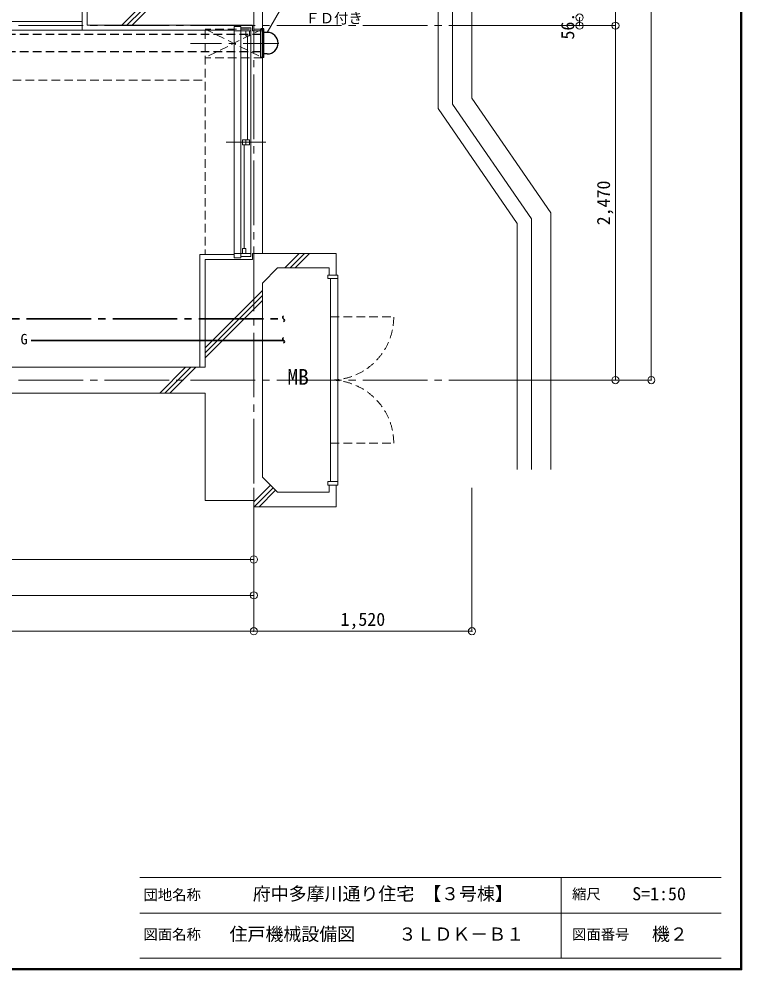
# Model space of a CAD drawing. Units: millimetres at full size, sheet at 1:50. Extents: x -9674 to 9699, y -6794 to 6791.
# Drawn here: x 4661 to 9699, y -6794 to -167 of the extents above; entities that cross this region are included whole.
import ezdxf
from ezdxf.enums import TextEntityAlignment as Align

# ---------------------------------------------------------------- set-up
doc = ezdxf.new("R2010")
doc.units = ezdxf.units.MM
doc.header["$LTSCALE"] = 50
doc.header["$PDMODE"] = 32
doc.header["$PDSIZE"] = 50
for name, pattern in [('CHAIN1', [8, 5, -1, 1, -1]), ('CHAIN2', [12, 9, -1, 1, -1]), ('DASHED1', [1.8, 1.2, -0.6])]:
    doc.linetypes.add(name, pattern=pattern)
for name, color, linetype, lineweight in [('0-0_図面枠', 7, 'Continuous', 9), ('0-1_タイトル', 7, 'Continuous', 9), ('1-0_芯', 134, 'CHAIN2', 9), ('1-1_躯体', 134, 'Continuous', 9), ('1-2_間仕切', 134, 'Continuous', 9), ('1-3_建具', 134, 'Continuous', 9), ('1-6_ﾊﾞﾙｺﾆｰ・階段', 134, 'Continuous', 9), ('1-7_その他', 134, 'DASHED1', 9), ('1-8_ハッチ', 134, 'Continuous', 9), ('1-B_寸法', 134, 'Continuous', 9), ('1-C_梁', 134, 'DASHED1', 9), ('2-3_建具', 4, 'Continuous', 35), ('2-7_その他', 2, 'Continuous', 25), ('2-9_金物', 1, 'CHAIN2', 35), ('2-C', 2, 'DASHED1', 25)]:
    doc.layers.add(name, color=color, linetype=linetype, lineweight=lineweight)
doc.layers.add('1-A_文字', color=134, linetype='Continuous')
doc.styles.add('ＭＳ ゴシック', font='')
doc.styles.get('ＭＳ ゴシック').set_extended_font_data('MS Gothic')

msp = doc.modelspace()

# ---------------------------------------------------------------- linework, layer by layer
at = {"layer": '0-0_図面枠'}
for p, q in [((9688.35, -6783.35), (9688.35, 6780.85)), ((9690.11, -6785.11), (9690.11, 6782.61)), ((9691.87, -6786.88), (9691.87, 6784.38)), ((9693.64, 6786.14), (9693.64, -6788.64)), ((9695.4, -6790.4), (9695.4, 6787.9)), ((9697.16, -6792.16), (9697.16, 6789.66)), ((-9673.92, -6793.93), (9698.92, -6793.93)), ((-9672.16, -6792.16), (9697.16, -6792.16)), ((-9670.4, -6790.4), (9695.4, -6790.4)), ((9693.64, -6788.64), (-9668.64, -6788.64)), ((-9666.87, -6786.88), (9691.87, -6786.88)), ((-9665.11, -6785.11), (9690.11, -6785.11)), ((-9663.35, -6783.35), (9688.35, -6783.35))]:
    msp.add_line(p, q, dxfattribs=at)
msp.add_lwpolyline([(9698.92, -6793.93), (9698.92, 6791.43), (-9673.92, 6791.43)], dxfattribs=at)
at = {"layer": '0-1_タイトル'}
for p, q in [((5503.35, -6148.35), (7653.35, -6148.35)), ((7653.35, -6148.35), (9553.35, -6148.35)), ((8439.55, -6148.35), (8439.55, -6710.85)), ((5503.35, -6398.35), (9553.35, -6398.35)), ((5503.35, -6710.85), (9553.35, -6710.85))]:
    msp.add_line(p, q, dxfattribs=at)
at = {"layer": '1-0_芯'}
for p, q in [((6297.29, 4246.64), (6297.29, -3433.36)), ((-8542.71, -213.36), (8067.29, -213.36)), ((-8542.71, -2683.36), (8067.29, -2683.36))]:
    msp.add_line(p, q, dxfattribs=at)
at = {"layer": '1-1_躯体'}
for p, q in [((6357.29, -104.36), (6357.29, -249.38)), ((6287.29, -209.36), (5137.29, -209.36)), ((5957.29, -1843.36), (5957.29, -2593.36)), ((5957.29, -1843.36), (6287.29, -1843.36)), ((6287.29, -1843.36), (6287.29, -1801.36)), ((6287.29, -1801.36), (6357.29, -1801.36)), ((6357.29, -1801.36), (6872.29, -1801.36)), ((6872.29, -1951.36), (6872.29, -1801.36)), ((6357.29, -2007.43), (6463.35, -1901.36)), ((6463.35, -1901.36), (6822.29, -1901.36)), ((6822.29, -1951.36), (6822.29, -1901.36)), ((6822.29, -1951.36), (6872.29, -1951.36)), ((6357.29, -3359.29), (6357.29, -2007.43)), ((5957.29, -2593.36), (-6742.71, -2593.36)), ((5957.29, -2773.36), (-6742.71, -2773.36)), ((5957.29, -2773.36), (5957.29, -3523.36)), ((6357.29, -3359.29), (6463.35, -3465.36)), ((6822.29, -3415.36), (6822.29, -3465.36)), ((6822.29, -3415.36), (6872.29, -3415.36)), ((6872.29, -3415.36), (6872.29, -3565.36)), ((6463.35, -3465.36), (6822.29, -3465.36)), ((6297.29, -3565.36), (6872.29, -3565.36))]:
    msp.add_line(p, q, dxfattribs=at)
for points in [[(6357.29, -104.36), (5137.29, -104.36), (5137.29, -209.36)], [(6287.29, -209.36), (6287.29, -249.38), (6357.29, -249.38)], [(5957.29, -3523.36), (6297.29, -3523.36), (6297.29, -3565.36)]]:
    msp.add_lwpolyline(points, dxfattribs=at)
at = {"layer": '1-2_間仕切'}
for p, q in [((5102.29, -183.36), (3577.29, -183.36)), ((5102.29, -244.36), (3577.29, -244.36))]:
    msp.add_line(p, q, dxfattribs=at)
at = {"layer": '1-3_建具'}
for p, q in [((6160.29, -219.38), (6161.32, -219.38)), ((6160.29, -219.38), (6207.29, -219.38)), ((6160.29, -1801.36), (6160.29, -249.38)), ((6207.29, -219.38), (6207.29, -249.38)), ((6277.29, -229.38), (6207.29, -229.38)), ((6207.29, -249.38), (6277.29, -249.38)), ((6207.29, -264.38), (6207.29, -249.38)), ((6207.29, -264.38), (6207.29, -1786.36)), ((6242.29, -284.38), (6242.29, -249.38)), ((6266.29, -284.38), (6266.29, -249.38)), ((6277.29, -229.38), (6277.29, -264.38)), ((6277.29, -264.38), (6277.29, -1786.36)), ((6357.29, -1801.36), (6357.29, -249.38)), ((6266.29, -284.38), (6242.29, -284.38)), ((6254.29, -1007.87), (6254.29, -284.38)), ((6380.77, -1025.37), (6103.81, -1025.37)), ((6218.29, -1007.87), (6218.29, -1042.87)), ((6218.29, -1007.87), (6266.29, -1007.87)), ((6218.29, -1042.87), (6266.29, -1042.87)), ((6230.29, -1042.87), (6230.29, -1766.36)), ((6242.29, -1007.87), (6242.29, -1042.87)), ((6266.29, -1007.87), (6266.29, -1042.87)), ((6207.29, -1786.36), (6207.29, -1801.36)), ((6218.29, -1766.36), (6242.29, -1766.36)), ((6218.29, -1766.36), (6218.29, -1801.36)), ((6242.29, -1766.36), (6242.29, -1801.36)), ((6277.29, -1821.36), (6277.29, -1786.36)), ((6160.29, -1831.36), (6161.32, -1831.36)), ((6160.29, -1831.36), (6207.29, -1831.36)), ((6207.29, -1801.36), (6277.29, -1801.36)), ((6207.29, -1831.36), (6207.29, -1801.36)), ((6277.29, -1821.36), (6207.29, -1821.36)), ((6812.29, -1976.36), (6812.29, -1951.36)), ((6882.29, -1976.36), (6812.29, -1976.36)), ((6832.29, -1976.36), (6832.29, -3390.36)), ((6882.29, -3390.36), (6882.29, -1976.36)), ((6812.29, -3390.36), (6812.29, -3415.36)), ((6882.29, -3390.36), (6812.29, -3390.36))]:
    msp.add_line(p, q, dxfattribs=at)
at = {"layer": '1-3_建具', "linetype": 'DASHED1'}
for p, q in [((6832.29, -2243.36), (7272.29, -2243.36)), ((6832.29, -3123.36), (7272.29, -3123.36))]:
    msp.add_line(p, q, dxfattribs=at)
at = {"layer": '1-3_建具'}
for points in [[(6160.29, -219.38), (6160.29, -249.38), (6207.29, -249.38)], [(6160.29, -1831.36), (6160.29, -1801.36), (6207.29, -1801.36)], [(6812.29, -1951.36), (6882.29, -1951.36), (6882.29, -1976.36)], [(6812.29, -3415.36), (6882.29, -3415.36), (6882.29, -3390.36)]]:
    msp.add_lwpolyline(points, dxfattribs=at)
at = {"layer": '1-3_建具', "linetype": 'DASHED1'}
for centre, start, end in [((6832.29, -2243.36), 270, 0), ((6832.29, -3123.36), 0, 90)]:
    msp.add_arc(centre, 440, start, end, dxfattribs=at)
at = {"layer": '1-6_ﾊﾞﾙｺﾆｰ・階段'}
for p, q in [((7582.29, 4277.62), (7582.29, -791.35)), ((7682.29, -760.29), (7682.29, 3296.64)), ((7817.29, -718.36), (7817.29, 3196.64)), ((7817.29, -718.36), (8367.29, -1518.36)), ((7582.29, -791.35), (8132.29, -1591.35)), ((7682.29, -760.29), (8232.29, -1560.29)), ((8367.29, -3305.99), (8367.29, -1518.36)), ((8232.29, -3305.99), (8232.29, -1560.29)), ((8132.29, -3305.99), (8132.29, -1591.35))]:
    msp.add_line(p, q, dxfattribs=at)
at = {"layer": '1-7_その他'}
for p, q in [((6357.29, -236.86), (5957.29, -236.86)), ((5957.29, -236.86), (6357.29, -436.86)), ((6357.29, -236.86), (5957.29, -436.86)), ((6357.29, -436.86), (5957.29, -436.86))]:
    msp.add_line(p, q, dxfattribs=at)
at = {"layer": '1-7_その他', "linetype": 'CHAIN1'}
msp.add_line((6472.29, -336.86), (5857.29, -336.86), dxfattribs=at)
at = {"layer": '1-8_ハッチ'}
for p, q in [((5102.29, -79.36), (5102.29, -244.36)), ((5377.97, -209.36), (5482.97, -104.36)), ((5413.33, -209.36), (5518.33, -104.36)), ((5448.68, -209.36), (5553.68, -104.36)), ((5102.29, -244.36), (6160.29, -244.36)), ((5922.29, -1808.36), (5922.29, -2593.36)), ((5922.29, -1808.36), (6160.29, -1808.36)), ((6514.4, -1901.36), (6614.4, -1801.36)), ((6549.75, -1901.36), (6649.75, -1801.36)), ((6585.11, -1901.36), (6685.11, -1801.36)), ((5957.29, -2458.47), (6357.29, -2058.47)), ((5957.29, -2493.83), (6357.29, -2093.83)), ((5957.29, -2529.18), (6357.29, -2129.18)), ((5642.4, -2773.36), (5822.4, -2593.36)), ((5677.75, -2773.36), (5857.75, -2593.36)), ((5713.11, -2773.36), (5893.11, -2593.36)), ((6297.29, -3532.68), (6413.98, -3415.99)), ((6299.97, -3565.36), (6431.66, -3433.67)), ((6335.32, -3565.36), (6449.34, -3451.34))]:
    msp.add_line(p, q, dxfattribs=at)
at = {"layer": '1-B_寸法'}
for p, q in [((9067.29, 3496.64), (9067.29, -2683.36)), ((8817.29, 1306.64), (8817.29, -213.36)), ((8567.29, -213.36), (8567.29, -156.86)), ((8067.29, -213.36), (8817.29, -213.36)), ((8817.29, -213.36), (8817.29, -2683.36)), ((8067.29, -2683.36), (9067.29, -2683.36)), ((6297.29, -3433.36), (6297.29, -4433.36)), ((7817.29, -3433.36), (7817.29, -4433.36)), ((2697.29, -3933.36), (6297.29, -3933.36)), ((1897.29, -4183.36), (6297.29, -4183.36)), ((-6802.71, -4433.36), (6297.29, -4433.36)), ((6297.29, -4433.36), (7817.29, -4433.36))]:
    msp.add_line(p, q, dxfattribs=at)
for p in [(8567.29, -156.86), (8567.29, -213.36), (8817.29, -213.36), (8817.29, -2683.36), (9067.29, -2683.36), (6297.29, -3933.36), (6297.29, -4183.36), (6297.29, -4433.36), (7817.29, -4433.36)]:
    msp.add_point(p, dxfattribs=at)
at = {"layer": '1-C_梁'}
for p, q in [((5957.29, -244.36), (5957.29, -1808.36)), ((2727.29, -593.36), (5957.29, -593.36))]:
    msp.add_line(p, q, dxfattribs=at)
at = {"layer": '2-3_建具'}
msp.add_line((4746.74, -2406.48), (6504.56, -2406.48), dxfattribs=at)
for centre, start, end in [((6510.63, -2396.48), 121.23674, 238.76326), ((6498.5, -2416.48), 301.23674, 58.76326)]:
    msp.add_arc(centre, 11.7, start, end, dxfattribs=at)
at = {"layer": '2-7_その他', "color": 7, "lineweight": 9}
msp.add_line((6390.59, -260.23), (6501.31, -68.45), dxfattribs=at)
at = {"layer": '2-7_その他'}
for p, q in [((6367.29, -235.36), (6347.29, -235.36)), ((6347.29, -435.1), (6347.29, -235.36)), ((6367.29, -435.36), (6367.29, -235.36)), ((6367.29, -410.23), (6367.29, -260.23)), ((6391.29, -260.23), (6367.29, -260.23)), ((6367.29, -435.36), (6347.29, -435.36)), ((6391.29, -410.23), (6367.29, -410.23))]:
    msp.add_line(p, q, dxfattribs=at)
msp.add_arc((6391.29, -335.23), 75, 270, 90, dxfattribs=at)
at = {"layer": '2-9_金物'}
msp.add_line((2313.86, -2256.48), (6504.56, -2256.48), dxfattribs=at)
at = {"layer": '2-9_金物', "linetype": 'Continuous'}
for centre, start, end in [((6510.63, -2246.48), 121.23674, 238.76326), ((6498.5, -2266.48), 301.23674, 58.76326)]:
    msp.add_arc(centre, 11.7, start, end, dxfattribs=at)
at = {"layer": '2-C'}
for p, q in [((6347.29, -275.36), (977.57, -275.36)), ((6347.29, -395.36), (977.57, -395.36))]:
    msp.add_line(p, q, dxfattribs=at)

# ---------------------------------------------------------------- texts
at = {"layer": '0-1_タイトル', "style": 'ＭＳ ゴシック'}
for s, height, p in [('団地名称', 73.31, (5528.35, -6328.57)), ('府中多摩川通り住宅 【３号棟】', 91.64, (6290.2, -6335.85)), ('縮尺', 73.31, (8514.55, -6323.35)), ('S=1:50', 91.64, (8933.95, -6335.85)), ('住戸機械設備図', 91.64, (6128.35, -6617.1)), ('機２', 91.64, (9071.45, -6617.1)), ('図面名称', 73.31, (5528.35, -6604.6)), ('３ＬＤＫ－Ｂ１', 91.64, (7305.86, -6617.1)), ('図面番号', 73.31, (8514.55, -6604.6))]:
    msp.add_text(s, height=height, dxfattribs=at).set_placement(p, align=Align.BOTTOM_LEFT)
at = {"layer": '1-A_文字', "style": 'ＭＳ ゴシック'}
msp.add_text('MB', height=110, dxfattribs=at).set_placement((6531.11, -2749.22), align=Align.BOTTOM_LEFT)
at = {"layer": '1-B_寸法', "style": 'ＭＳ ゴシック'}
for s, p in [('56.5', (8557.29, -310.11)), ('2,470', (8807.29, -1604.61))]:
    msp.add_text(s, height=91.64, rotation=90, dxfattribs=at).set_placement(p, align=Align.BOTTOM_LEFT)
msp.add_text('1,520', height=91.64, dxfattribs=at).set_placement((6901.04, -4423.36), align=Align.BOTTOM_LEFT)
at = {"layer": '2-3_建具', "color": 7, "style": 'ＭＳ ゴシック'}
msp.add_text('G', height=73.31, dxfattribs=at).set_placement((4671.74, -2456.48), align=Align.BOTTOM_LEFT)
at = {"layer": '2-7_その他', "color": 7, "style": 'ＭＳ ゴシック'}
msp.add_text('ＦＤ付き', height=73.31, dxfattribs=at).set_placement((6656.53, -219.51), align=Align.BOTTOM_LEFT)

doc.saveas('drawing.dxf')
